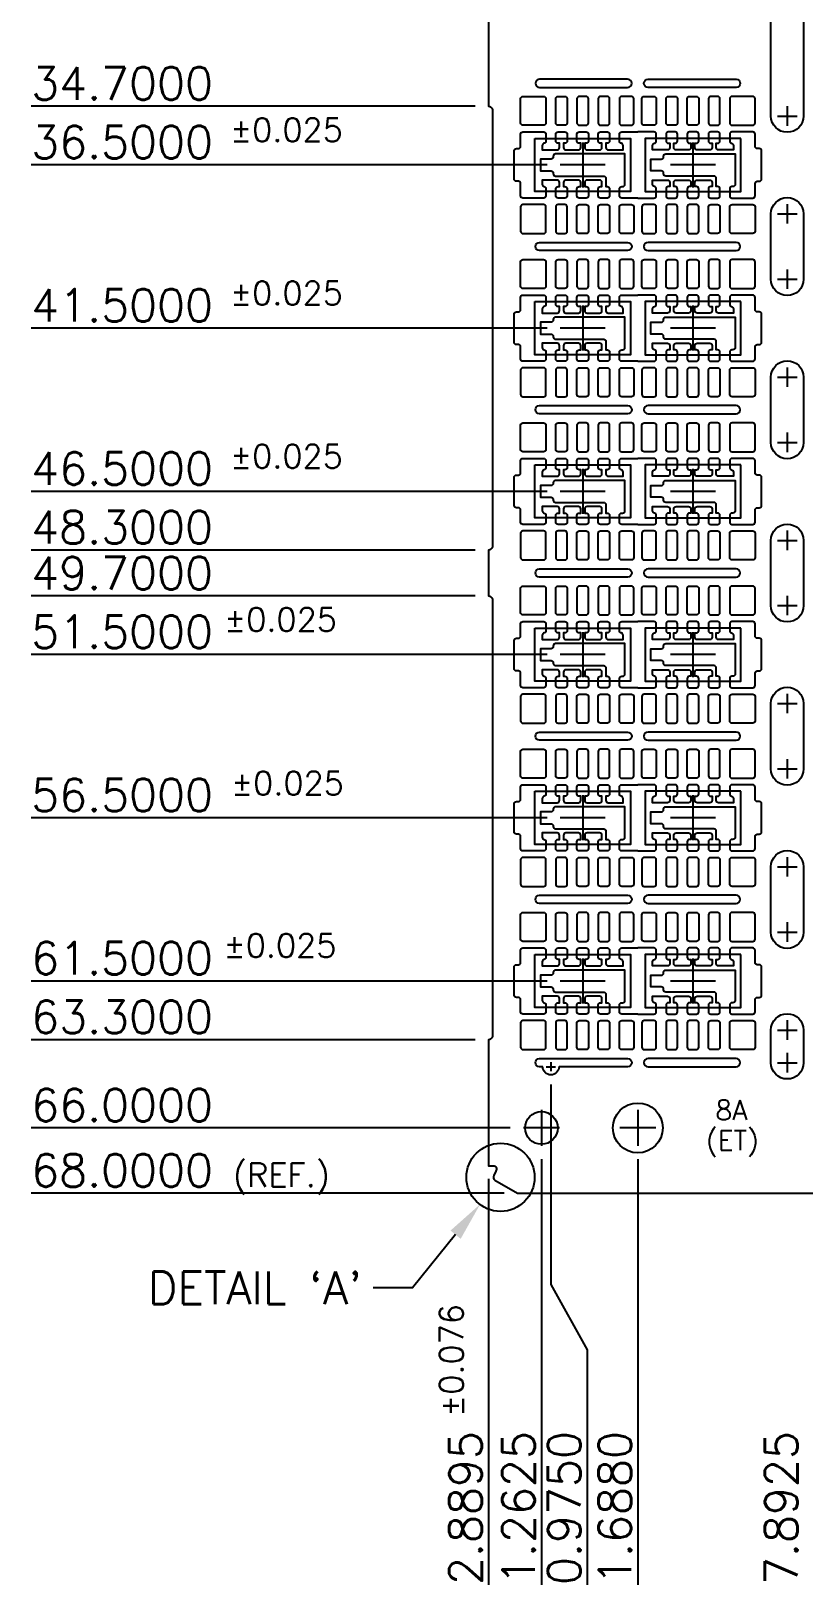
# Model space of a CAD drawing. Extents: x -629 to -184, y 97 to 360.
# Drawn here: x -628.5 to -569.4, y 96.9 to 215.9 of the extents above; entities that cross this region are included whole.
import ezdxf
from ezdxf.lldxf.tags import DXFTag

# ---------------------------------------------------------------- set-up
doc = ezdxf.new("R2010")
doc.units = 0
doc.header["$LTSCALE"] = 8
doc.header["$MEASUREMENT"] = 0
for name, color, linetype in [('CEN', 2, 'CENTER'), ('COIN-LINE', 4, 'Continuous'), ('DIM', 7, 'Continuous'), ('LF-LINE', 1, 'Continuous'), ('PKG-OUT', 3, 'HIDDEN')]:
    doc.layers.add(name, color=color, linetype=linetype)
doc.styles.add('SIMPLEX', font='SIMPLEX.shx', dxfattribs={"height": 3})
tags = doc.linetypes.add('CENTER', pattern=[2, 1.25, -0.25, 0.25, -0.25]).pattern_tags.tags
tags[10:11] = [DXFTag(74, 4), DXFTag(75, 0), DXFTag(340, '0'), DXFTag(46, 1.0), DXFTag(50, 0.0), DXFTag(44, 0.0), DXFTag(45, 0.0)]
tags[8:9] = [DXFTag(74, 4), DXFTag(75, 0), DXFTag(340, '0'), DXFTag(46, 1.0), DXFTag(50, 0.0), DXFTag(44, 0.0), DXFTag(45, 0.0)]
tags[6:7] = [DXFTag(74, 4), DXFTag(75, 0), DXFTag(340, '0'), DXFTag(46, 1.0), DXFTag(50, 0.0), DXFTag(44, 0.0), DXFTag(45, 0.0)]
tags[4:5] = [DXFTag(74, 4), DXFTag(75, 0), DXFTag(340, '0'), DXFTag(46, 1.0), DXFTag(50, 0.0), DXFTag(44, 0.0), DXFTag(45, 0.0)]
tags = doc.linetypes.add('HIDDEN', pattern=[0.375, 0.25, -0.125]).pattern_tags.tags
tags[6:7] = [DXFTag(74, 4), DXFTag(75, 0), DXFTag(340, '0'), DXFTag(46, 1.0), DXFTag(50, 0.0), DXFTag(44, 0.0), DXFTag(45, 0.0)]
tags[4:5] = [DXFTag(74, 4), DXFTag(75, 0), DXFTag(340, '0'), DXFTag(46, 1.0), DXFTag(50, 0.0), DXFTag(44, 0.0), DXFTag(45, 0.0)]

# ---------------------------------------------------------------- blocks, each defined once
blk = doc.blocks.new('INT')
blk.add_lwpolyline([(1.688, -1.013), (1.195, -1.013, -0.414214), (1.125, -0.943), (1.125, -0.733, -0.414214), (1.195, -0.663), (1.223, -0.663, 0.414214), (1.293, -0.593), (1.293, 0.338), (-0.83, 0.338, 0.414214), (-0.9, 0.268), (-0.9, 0.25, -0.414214), (-0.97, 0.18), (-1.293, 0.18), (-1.293, -0.18), (-0.97, -0.18, -0.414214), (-0.9, -0.25), (-0.9, -0.268, 0.414214), (-0.83, -0.338), (0.643, -0.338, -0.414214), (0.712, -0.408), (0.712, -0.663), (0.755, -0.663, -0.414214), (0.825, -0.733), (0.825, -0.943, -0.414214), (0.755, -1.013), (0.545, -1.013, -0.414214), (0.475, -0.943), (0.475, -0.733, -0.414214), (0.545, -0.663), (0.587, -0.663), (0.587, -0.533, 0.414214), (0.517, -0.463), (0.133, -0.463, 0.414214), (0.062, -0.533), (0.062, -0.663), (0.105, -0.663, -0.414214), (0.175, -0.733), (0.175, -0.943, -0.414214), (0.105, -1.013), (-0.105, -1.013, -0.414214), (-0.175, -0.943), (-0.175, -0.733, -0.414214), (-0.105, -0.663), (-0.062, -0.663), (-0.062, -0.533, 0.414214), (-0.132, -0.463), (-0.518, -0.463, 0.414214), (-0.588, -0.533), (-0.588, -0.663), (-0.545, -0.663, -0.414214), (-0.475, -0.733), (-0.475, -0.943, -0.414214), (-0.545, -1.013), (-0.755, -1.013, -0.414214), (-0.825, -0.943), (-0.825, -0.733, -0.414214), (-0.755, -0.663), (-0.713, -0.663), (-0.713, -0.533, 0.414214), (-0.782, -0.463), (-1.237, -0.463), (-1.237, -0.594, 0.357421), (-1.181, -0.663, -0.357421), (-1.125, -0.732), (-1.125, -0.943, -0.414214), (-1.195, -1.013), (-1.83, -1.013, -0.414214), (-1.9, -0.943), (-1.9, -0.57, 0.414214), (-1.97, -0.5), (-2.03, -0.5, -0.414214), (-2.1, -0.43), (-2.1, 0.43, -0.414214), (-2.03, 0.5), (-1.97, 0.5, 0.414214), (-1.9, 0.57), (-1.9, 0.943, -0.414214), (-1.83, 1.013), (-1.195, 1.013, -0.414214), (-1.125, 0.943), (-1.125, 0.732, -0.357421), (-1.181, 0.663, 0.357421), (-1.237, 0.594), (-1.237, 0.463), (-0.782, 0.463, 0.414214), (-0.713, 0.533), (-0.713, 0.663), (-0.755, 0.663, -0.414214), (-0.825, 0.733), (-0.825, 0.943, -0.414214), (-0.755, 1.013), (-0.545, 1.013, -0.414214), (-0.475, 0.943), (-0.475, 0.733, -0.414214), (-0.545, 0.663), (-0.588, 0.663), (-0.588, 0.533, 0.414214), (-0.518, 0.463), (-0.132, 0.463, 0.414214), (-0.062, 0.533), (-0.062, 0.663), (-0.105, 0.663, -0.414214), (-0.175, 0.733), (-0.175, 0.943, -0.414214), (-0.105, 1.013), (0.105, 1.013, -0.414214), (0.175, 0.943), (0.175, 0.733, -0.414214), (0.105, 0.663), (0.062, 0.663), (0.062, 0.533, 0.414214), (0.133, 0.463), (0.517, 0.463, 0.414214), (0.587, 0.533), (0.587, 0.663), (0.545, 0.663, -0.414214), (0.475, 0.733), (0.475, 0.943, -0.414214), (0.545, 1.013), (0.755, 1.013, -0.414214), (0.825, 0.943), (0.825, 0.733, -0.414214), (0.755, 0.663), (0.712, 0.663), (0.712, 0.533, 0.414214), (0.783, 0.463), (1.237, 0.463), (1.237, 0.594, 0.357421), (1.181, 0.663, -0.357421), (1.125, 0.732), (1.125, 0.943, -0.414214), (1.195, 1.013), (1.688, 1.013)], format="xyb")
at = {"layer": 'PKG-OUT'}
blk.add_lwpolyline([(-1.463, 0.813), (1.463, 0.813), (1.463, -0.813), (-1.463, -0.813)], close=True, dxfattribs=at)
blk = doc.blocks.new('INT1')
blk.add_lwpolyline([(-1.688, -1.013), (-1.195, -1.013, 0.414214), (-1.125, -0.943), (-1.125, -0.732, 0.357421), (-1.181, -0.663, -0.357421), (-1.237, -0.594), (-1.237, -0.463), (-0.783, -0.463, -0.414214), (-0.713, -0.533), (-0.713, -0.663), (-0.755, -0.663, 0.414214), (-0.825, -0.733), (-0.825, -0.943, 0.414214), (-0.755, -1.013), (-0.545, -1.013, 0.414214), (-0.475, -0.943), (-0.475, -0.733, 0.414214), (-0.545, -0.663), (-0.588, -0.663), (-0.588, -0.533, -0.414214), (-0.518, -0.463), (-0.133, -0.463, -0.414214), (-0.063, -0.533), (-0.063, -0.663), (-0.105, -0.663, 0.414214), (-0.175, -0.733), (-0.175, -0.943, 0.414214), (-0.105, -1.013), (0.105, -1.013, 0.414214), (0.175, -0.943), (0.175, -0.733, 0.414214), (0.105, -0.663), (0.062, -0.663), (0.062, -0.533, -0.414214), (0.132, -0.463), (0.517, -0.463, -0.414214), (0.587, -0.533), (0.587, -0.663), (0.545, -0.663, 0.414214), (0.475, -0.733), (0.475, -0.943, 0.414214), (0.545, -1.013), (0.755, -1.013, 0.414214), (0.825, -0.943), (0.825, -0.733, 0.414214), (0.755, -0.663), (0.712, -0.663), (0.712, -0.408, 0.414214), (0.643, -0.338), (-0.83, -0.338, -0.414214), (-0.9, -0.268), (-0.9, -0.25, 0.414214), (-0.97, -0.18), (-1.293, -0.18), (-1.293, 0.18), (-0.97, 0.18, 0.414214), (-0.9, 0.25), (-0.9, 0.268, -0.414214), (-0.83, 0.338), (1.293, 0.338), (1.293, -0.593, -0.414214), (1.223, -0.663), (1.195, -0.663, 0.414214), (1.125, -0.733), (1.125, -0.943, 0.414214), (1.195, -1.013), (1.83, -1.013, 0.414214), (1.9, -0.943), (1.9, -0.57, -0.414214), (1.97, -0.5), (2.03, -0.5, 0.414214), (2.1, -0.43), (2.1, 0.43, 0.414214), (2.03, 0.5), (1.97, 0.5, -0.414214), (1.9, 0.57), (1.9, 0.943, 0.414214), (1.83, 1.013), (1.195, 1.013, 0.414214), (1.125, 0.943), (1.125, 0.732, 0.357421), (1.181, 0.663, -0.357421), (1.237, 0.594), (1.237, 0.463), (0.782, 0.463, -0.414214), (0.712, 0.533), (0.712, 0.663), (0.755, 0.663, 0.414214), (0.825, 0.733), (0.825, 0.943, 0.414214), (0.755, 1.013), (0.545, 1.013, 0.414214), (0.475, 0.943), (0.475, 0.733, 0.414214), (0.545, 0.663), (0.587, 0.663), (0.587, 0.533, -0.414214), (0.517, 0.463), (0.132, 0.463, -0.414214), (0.062, 0.533), (0.062, 0.663), (0.105, 0.663, 0.414214), (0.175, 0.733), (0.175, 0.943, 0.414214), (0.105, 1.013), (-0.105, 1.013, 0.414214), (-0.175, 0.943), (-0.175, 0.733, 0.414214), (-0.105, 0.663), (-0.063, 0.663), (-0.063, 0.533, -0.414214), (-0.133, 0.463), (-0.518, 0.463, -0.414214), (-0.588, 0.533), (-0.588, 0.663), (-0.545, 0.663, 0.414214), (-0.475, 0.733), (-0.475, 0.943, 0.414214), (-0.545, 1.013), (-0.755, 1.013, 0.414214), (-0.825, 0.943), (-0.825, 0.733, 0.414214), (-0.755, 0.663), (-0.713, 0.663), (-0.713, 0.533, -0.414214), (-0.783, 0.463), (-1.237, 0.463), (-1.237, 0.594, -0.357421), (-1.181, 0.663, 0.357421), (-1.125, 0.732), (-1.125, 0.943, 0.414214), (-1.195, 1.013), (-1.688, 1.013)], format="xyb")
at = {"layer": 'PKG-OUT'}
blk.add_lwpolyline([(1.463, 0.813), (-1.463, 0.813), (-1.463, -0.813), (1.463, -0.813)], close=True, dxfattribs=at)

msp = doc.modelspace()

# ---------------------------------------------------------------- linework, layer by layer
for points in [[(-589.6, 212.17, 1), (-589.6, 211.54), (-582.85, 211.54, 1), (-582.85, 212.17)], [(-574.54, 212.17, -1), (-574.54, 211.54), (-581.29, 211.54, -1), (-581.29, 212.17)], [(-590.86, 208.64, -0.414214), (-591.04, 208.81), (-591.04, 210.68, -0.414214), (-590.86, 210.85), (-589.28, 210.85, -0.414214), (-589.1, 210.68), (-589.1, 208.81, -0.414214), (-589.28, 208.64)], [(-588.18, 208.64, -0.414214), (-588.35, 208.81), (-588.35, 210.68, -0.414214), (-588.18, 210.85), (-587.65, 210.85, -0.414214), (-587.48, 210.68), (-587.48, 208.81, -0.414214), (-587.65, 208.64)], [(-586.03, 208.64, 0.414214), (-585.85, 208.81), (-585.85, 210.68, 0.414214), (-586.03, 210.85), (-586.55, 210.85, 0.414214), (-586.73, 210.68), (-586.73, 208.81, 0.414214), (-586.55, 208.64)], [(-584.4, 208.64, 0.414214), (-584.23, 208.81), (-584.23, 210.68, 0.414214), (-584.4, 210.85), (-584.93, 210.85, 0.414214), (-585.1, 210.68), (-585.1, 208.81, 0.414214), (-584.93, 208.64)], [(-582.56, 208.64, 0.414214), (-582.38, 208.81), (-582.38, 210.68, 0.414214), (-582.56, 210.85), (-583.3, 210.85, 0.414214), (-583.48, 210.68), (-583.48, 208.81, 0.414214), (-583.3, 208.64)], [(-581.58, 208.64, -0.414214), (-581.76, 208.81), (-581.76, 210.68, -0.414214), (-581.58, 210.85), (-580.84, 210.85, -0.414214), (-580.66, 210.68), (-580.66, 208.81, -0.414214), (-580.84, 208.64)], [(-579.74, 208.64, -0.414214), (-579.91, 208.81), (-579.91, 210.68, -0.414214), (-579.74, 210.85), (-579.21, 210.85, -0.414214), (-579.04, 210.68), (-579.04, 208.81, -0.414214), (-579.21, 208.64)], [(-578.11, 208.64, -0.414214), (-578.29, 208.81), (-578.29, 210.68, -0.414214), (-578.11, 210.85), (-577.59, 210.85, -0.414214), (-577.41, 210.68), (-577.41, 208.81, -0.414214), (-577.59, 208.64)], [(-575.96, 208.64, 0.414214), (-575.79, 208.81), (-575.79, 210.68, 0.414214), (-575.96, 210.85), (-576.49, 210.85, 0.414214), (-576.66, 210.68), (-576.66, 208.81, 0.414214), (-576.49, 208.64)], [(-573.27, 208.64, 0.414214), (-573.1, 208.81), (-573.1, 210.68, 0.414214), (-573.27, 210.85), (-574.86, 210.85, 0.414214), (-575.04, 210.68), (-575.04, 208.81, 0.414214), (-574.86, 208.64)], [(-590.86, 202.57, 0.414214), (-591.04, 202.4), (-591.04, 200.53, 0.414214), (-590.86, 200.35), (-589.28, 200.35, 0.414214), (-589.1, 200.53), (-589.1, 202.4, 0.414214), (-589.28, 202.57)], [(-588.18, 202.57, 0.414214), (-588.35, 202.4), (-588.35, 200.53, 0.414214), (-588.18, 200.35), (-587.65, 200.35, 0.414214), (-587.48, 200.53), (-587.48, 202.4, 0.414214), (-587.65, 202.57)], [(-586.03, 202.57, -0.414214), (-585.85, 202.4), (-585.85, 200.53, -0.414214), (-586.03, 200.35), (-586.55, 200.35, -0.414214), (-586.73, 200.53), (-586.73, 202.4, -0.414214), (-586.55, 202.57)], [(-584.4, 202.57, -0.414214), (-584.23, 202.4), (-584.23, 200.53, -0.414214), (-584.4, 200.35), (-584.93, 200.35, -0.414214), (-585.1, 200.53), (-585.1, 202.4, -0.414214), (-584.93, 202.57)], [(-582.56, 202.57, -0.414214), (-582.38, 202.4), (-582.38, 200.53, -0.414214), (-582.56, 200.35), (-583.3, 200.35, -0.414214), (-583.48, 200.53), (-583.48, 202.4, -0.414214), (-583.3, 202.57)], [(-581.58, 202.57, 0.414214), (-581.76, 202.4), (-581.76, 200.53, 0.414214), (-581.58, 200.35), (-580.84, 200.35, 0.414214), (-580.66, 200.53), (-580.66, 202.4, 0.414214), (-580.84, 202.57)], [(-579.74, 202.57, 0.414214), (-579.91, 202.4), (-579.91, 200.53, 0.414214), (-579.74, 200.35), (-579.21, 200.35, 0.414214), (-579.04, 200.53), (-579.04, 202.4, 0.414214), (-579.21, 202.57)], [(-578.11, 202.57, 0.414214), (-578.29, 202.4), (-578.29, 200.53, 0.414214), (-578.11, 200.35), (-577.59, 200.35, 0.414214), (-577.41, 200.53), (-577.41, 202.4, 0.414214), (-577.59, 202.57)], [(-575.96, 202.57, -0.414214), (-575.79, 202.4), (-575.79, 200.53, -0.414214), (-575.96, 200.35), (-576.49, 200.35, -0.414214), (-576.66, 200.53), (-576.66, 202.4, -0.414214), (-576.49, 202.57)], [(-573.27, 202.57, -0.414214), (-573.1, 202.4), (-573.1, 200.53, -0.414214), (-573.27, 200.35), (-574.86, 200.35, -0.414214), (-575.04, 200.53), (-575.04, 202.4, -0.414214), (-574.86, 202.57)], [(-589.6, 199.04, -1), (-589.6, 199.67), (-582.85, 199.67, -1), (-582.85, 199.04)], [(-574.54, 199.04, 1), (-574.54, 199.67), (-581.29, 199.67, 1), (-581.29, 199.04)], [(-590.86, 196.14, -0.414214), (-591.04, 196.31), (-591.04, 198.18, -0.414214), (-590.86, 198.35), (-589.28, 198.35, -0.414214), (-589.1, 198.18), (-589.1, 196.31, -0.414214), (-589.28, 196.14)], [(-588.18, 196.14, -0.414214), (-588.35, 196.31), (-588.35, 198.18, -0.414214), (-588.18, 198.35), (-587.65, 198.35, -0.414214), (-587.48, 198.18), (-587.48, 196.31, -0.414214), (-587.65, 196.14)], [(-586.03, 196.14, 0.414214), (-585.85, 196.31), (-585.85, 198.18, 0.414214), (-586.03, 198.35), (-586.55, 198.35, 0.414214), (-586.73, 198.18), (-586.73, 196.31, 0.414214), (-586.55, 196.14)], [(-584.4, 196.14, 0.414214), (-584.23, 196.31), (-584.23, 198.18, 0.414214), (-584.4, 198.35), (-584.93, 198.35, 0.414214), (-585.1, 198.18), (-585.1, 196.31, 0.414214), (-584.93, 196.14)], [(-582.56, 196.14, 0.414214), (-582.38, 196.31), (-582.38, 198.18, 0.414214), (-582.56, 198.35), (-583.3, 198.35, 0.414214), (-583.48, 198.18), (-583.48, 196.31, 0.414214), (-583.3, 196.14)], [(-581.58, 196.14, -0.414214), (-581.76, 196.31), (-581.76, 198.18, -0.414214), (-581.58, 198.35), (-580.84, 198.35, -0.414214), (-580.66, 198.18), (-580.66, 196.31, -0.414214), (-580.84, 196.14)], [(-579.74, 196.14, -0.414214), (-579.91, 196.31), (-579.91, 198.18, -0.414214), (-579.74, 198.35), (-579.21, 198.35, -0.414214), (-579.04, 198.18), (-579.04, 196.31, -0.414214), (-579.21, 196.14)], [(-578.11, 196.14, -0.414214), (-578.29, 196.31), (-578.29, 198.18, -0.414214), (-578.11, 198.35), (-577.59, 198.35, -0.414214), (-577.41, 198.18), (-577.41, 196.31, -0.414214), (-577.59, 196.14)], [(-575.96, 196.14, 0.414214), (-575.79, 196.31), (-575.79, 198.18, 0.414214), (-575.96, 198.35), (-576.49, 198.35, 0.414214), (-576.66, 198.18), (-576.66, 196.31, 0.414214), (-576.49, 196.14)], [(-573.27, 196.14, 0.414214), (-573.1, 196.31), (-573.1, 198.18, 0.414214), (-573.27, 198.35), (-574.86, 198.35, 0.414214), (-575.04, 198.18), (-575.04, 196.31, 0.414214), (-574.86, 196.14)], [(-590.86, 190.07, 0.414214), (-591.04, 189.9), (-591.04, 188.03, 0.414214), (-590.86, 187.85), (-589.28, 187.85, 0.414214), (-589.1, 188.03), (-589.1, 189.9, 0.414214), (-589.28, 190.07)], [(-588.18, 190.07, 0.414214), (-588.35, 189.9), (-588.35, 188.03, 0.414214), (-588.18, 187.85), (-587.65, 187.85, 0.414214), (-587.48, 188.03), (-587.48, 189.9, 0.414214), (-587.65, 190.07)], [(-586.03, 190.07, -0.414214), (-585.85, 189.9), (-585.85, 188.03, -0.414214), (-586.03, 187.85), (-586.55, 187.85, -0.414214), (-586.73, 188.03), (-586.73, 189.9, -0.414214), (-586.55, 190.07)], [(-584.4, 190.07, -0.414214), (-584.23, 189.9), (-584.23, 188.03, -0.414214), (-584.4, 187.85), (-584.93, 187.85, -0.414214), (-585.1, 188.03), (-585.1, 189.9, -0.414214), (-584.93, 190.07)], [(-582.56, 190.07, -0.414214), (-582.38, 189.9), (-582.38, 188.03, -0.414214), (-582.56, 187.85), (-583.3, 187.85, -0.414214), (-583.48, 188.03), (-583.48, 189.9, -0.414214), (-583.3, 190.07)], [(-581.58, 190.07, 0.414214), (-581.76, 189.9), (-581.76, 188.03, 0.414214), (-581.58, 187.85), (-580.84, 187.85, 0.414214), (-580.66, 188.03), (-580.66, 189.9, 0.414214), (-580.84, 190.07)], [(-579.74, 190.07, 0.414214), (-579.91, 189.9), (-579.91, 188.03, 0.414214), (-579.74, 187.85), (-579.21, 187.85, 0.414214), (-579.04, 188.03), (-579.04, 189.9, 0.414214), (-579.21, 190.07)], [(-578.11, 190.07, 0.414214), (-578.29, 189.9), (-578.29, 188.03, 0.414214), (-578.11, 187.85), (-577.59, 187.85, 0.414214), (-577.41, 188.03), (-577.41, 189.9, 0.414214), (-577.59, 190.07)], [(-575.96, 190.07, -0.414214), (-575.79, 189.9), (-575.79, 188.03, -0.414214), (-575.96, 187.85), (-576.49, 187.85, -0.414214), (-576.66, 188.03), (-576.66, 189.9, -0.414214), (-576.49, 190.07)], [(-573.27, 190.07, -0.414214), (-573.1, 189.9), (-573.1, 188.03, -0.414214), (-573.27, 187.85), (-574.86, 187.85, -0.414214), (-575.04, 188.03), (-575.04, 189.9, -0.414214), (-574.86, 190.07)], [(-589.6, 186.54, -1), (-589.6, 187.17), (-582.85, 187.17, -1), (-582.85, 186.54)], [(-574.54, 186.54, 1), (-574.54, 187.17), (-581.29, 187.17, 1), (-581.29, 186.54)], [(-590.86, 183.64, -0.414214), (-591.04, 183.81), (-591.04, 185.68, -0.414214), (-590.86, 185.85), (-589.28, 185.85, -0.414214), (-589.1, 185.68), (-589.1, 183.81, -0.414214), (-589.28, 183.64)], [(-588.18, 183.64, -0.414214), (-588.35, 183.81), (-588.35, 185.68, -0.414214), (-588.18, 185.85), (-587.65, 185.85, -0.414214), (-587.48, 185.68), (-587.48, 183.81, -0.414214), (-587.65, 183.64)], [(-586.03, 183.64, 0.414214), (-585.85, 183.81), (-585.85, 185.68, 0.414214), (-586.03, 185.85), (-586.55, 185.85, 0.414214), (-586.73, 185.68), (-586.73, 183.81, 0.414214), (-586.55, 183.64)], [(-584.4, 183.64, 0.414214), (-584.23, 183.81), (-584.23, 185.68, 0.414214), (-584.4, 185.85), (-584.93, 185.85, 0.414214), (-585.1, 185.68), (-585.1, 183.81, 0.414214), (-584.93, 183.64)], [(-582.56, 183.64, 0.414214), (-582.38, 183.81), (-582.38, 185.68, 0.414214), (-582.56, 185.85), (-583.3, 185.85, 0.414214), (-583.48, 185.68), (-583.48, 183.81, 0.414214), (-583.3, 183.64)], [(-581.58, 183.64, -0.414214), (-581.76, 183.81), (-581.76, 185.68, -0.414214), (-581.58, 185.85), (-580.84, 185.85, -0.414214), (-580.66, 185.68), (-580.66, 183.81, -0.414214), (-580.84, 183.64)], [(-579.74, 183.64, -0.414214), (-579.91, 183.81), (-579.91, 185.68, -0.414214), (-579.74, 185.85), (-579.21, 185.85, -0.414214), (-579.04, 185.68), (-579.04, 183.81, -0.414214), (-579.21, 183.64)], [(-578.11, 183.64, -0.414214), (-578.29, 183.81), (-578.29, 185.68, -0.414214), (-578.11, 185.85), (-577.59, 185.85, -0.414214), (-577.41, 185.68), (-577.41, 183.81, -0.414214), (-577.59, 183.64)], [(-575.96, 183.64, 0.414214), (-575.79, 183.81), (-575.79, 185.68, 0.414214), (-575.96, 185.85), (-576.49, 185.85, 0.414214), (-576.66, 185.68), (-576.66, 183.81, 0.414214), (-576.49, 183.64)], [(-573.27, 183.64, 0.414214), (-573.1, 183.81), (-573.1, 185.68, 0.414214), (-573.27, 185.85), (-574.86, 185.85, 0.414214), (-575.04, 185.68), (-575.04, 183.81, 0.414214), (-574.86, 183.64)], [(-590.86, 177.57, 0.414214), (-591.04, 177.4), (-591.04, 175.53, 0.414214), (-590.86, 175.35), (-589.28, 175.35, 0.414214), (-589.1, 175.53), (-589.1, 177.4, 0.414214), (-589.28, 177.57)], [(-588.18, 177.57, 0.414214), (-588.35, 177.4), (-588.35, 175.53, 0.414214), (-588.18, 175.35), (-587.65, 175.35, 0.414214), (-587.48, 175.53), (-587.48, 177.4, 0.414214), (-587.65, 177.57)], [(-586.03, 177.57, -0.414214), (-585.85, 177.4), (-585.85, 175.53, -0.414214), (-586.03, 175.35), (-586.55, 175.35, -0.414214), (-586.73, 175.53), (-586.73, 177.4, -0.414214), (-586.55, 177.57)], [(-584.4, 177.57, -0.414214), (-584.23, 177.4), (-584.23, 175.53, -0.414214), (-584.4, 175.35), (-584.93, 175.35, -0.414214), (-585.1, 175.53), (-585.1, 177.4, -0.414214), (-584.93, 177.57)], [(-582.56, 177.57, -0.414214), (-582.38, 177.4), (-582.38, 175.53, -0.414214), (-582.56, 175.35), (-583.3, 175.35, -0.414214), (-583.48, 175.53), (-583.48, 177.4, -0.414214), (-583.3, 177.57)], [(-581.58, 177.57, 0.414214), (-581.76, 177.4), (-581.76, 175.53, 0.414214), (-581.58, 175.35), (-580.84, 175.35, 0.414214), (-580.66, 175.53), (-580.66, 177.4, 0.414214), (-580.84, 177.57)], [(-579.74, 177.57, 0.414214), (-579.91, 177.4), (-579.91, 175.53, 0.414214), (-579.74, 175.35), (-579.21, 175.35, 0.414214), (-579.04, 175.53), (-579.04, 177.4, 0.414214), (-579.21, 177.57)], [(-578.11, 177.57, 0.414214), (-578.29, 177.4), (-578.29, 175.53, 0.414214), (-578.11, 175.35), (-577.59, 175.35, 0.414214), (-577.41, 175.53), (-577.41, 177.4, 0.414214), (-577.59, 177.57)], [(-575.96, 177.57, -0.414214), (-575.79, 177.4), (-575.79, 175.53, -0.414214), (-575.96, 175.35), (-576.49, 175.35, -0.414214), (-576.66, 175.53), (-576.66, 177.4, -0.414214), (-576.49, 177.57)], [(-573.27, 177.57, -0.414214), (-573.1, 177.4), (-573.1, 175.53, -0.414214), (-573.27, 175.35), (-574.86, 175.35, -0.414214), (-575.04, 175.53), (-575.04, 177.4, -0.414214), (-574.86, 177.57)], [(-589.6, 174.04, -1), (-589.6, 174.67), (-582.85, 174.67, -1), (-582.85, 174.04)], [(-574.54, 174.04, 1), (-574.54, 174.67), (-581.29, 174.67, 1), (-581.29, 174.04)], [(-590.86, 171.14, -0.414214), (-591.04, 171.31), (-591.04, 173.18, -0.414214), (-590.86, 173.35), (-589.28, 173.35, -0.414214), (-589.1, 173.18), (-589.1, 171.31, -0.414214), (-589.28, 171.14)], [(-588.18, 171.14, -0.414214), (-588.35, 171.31), (-588.35, 173.18, -0.414214), (-588.18, 173.35), (-587.65, 173.35, -0.414214), (-587.48, 173.18), (-587.48, 171.31, -0.414214), (-587.65, 171.14)], [(-586.03, 171.14, 0.414214), (-585.85, 171.31), (-585.85, 173.18, 0.414214), (-586.03, 173.35), (-586.55, 173.35, 0.414214), (-586.73, 173.18), (-586.73, 171.31, 0.414214), (-586.55, 171.14)], [(-584.4, 171.14, 0.414214), (-584.23, 171.31), (-584.23, 173.18, 0.414214), (-584.4, 173.35), (-584.93, 173.35, 0.414214), (-585.1, 173.18), (-585.1, 171.31, 0.414214), (-584.93, 171.14)], [(-582.56, 171.14, 0.414214), (-582.38, 171.31), (-582.38, 173.18, 0.414214), (-582.56, 173.35), (-583.3, 173.35, 0.414214), (-583.48, 173.18), (-583.48, 171.31, 0.414214), (-583.3, 171.14)], [(-581.58, 171.14, -0.414214), (-581.76, 171.31), (-581.76, 173.18, -0.414214), (-581.58, 173.35), (-580.84, 173.35, -0.414214), (-580.66, 173.18), (-580.66, 171.31, -0.414214), (-580.84, 171.14)], [(-579.74, 171.14, -0.414214), (-579.91, 171.31), (-579.91, 173.18, -0.414214), (-579.74, 173.35), (-579.21, 173.35, -0.414214), (-579.04, 173.18), (-579.04, 171.31, -0.414214), (-579.21, 171.14)], [(-578.11, 171.14, -0.414214), (-578.29, 171.31), (-578.29, 173.18, -0.414214), (-578.11, 173.35), (-577.59, 173.35, -0.414214), (-577.41, 173.18), (-577.41, 171.31, -0.414214), (-577.59, 171.14)], [(-575.96, 171.14, 0.414214), (-575.79, 171.31), (-575.79, 173.18, 0.414214), (-575.96, 173.35), (-576.49, 173.35, 0.414214), (-576.66, 173.18), (-576.66, 171.31, 0.414214), (-576.49, 171.14)], [(-573.27, 171.14, 0.414214), (-573.1, 171.31), (-573.1, 173.18, 0.414214), (-573.27, 173.35), (-574.86, 173.35, 0.414214), (-575.04, 173.18), (-575.04, 171.31, 0.414214), (-574.86, 171.14)], [(-590.86, 165.07, 0.414214), (-591.04, 164.9), (-591.04, 163.03, 0.414214), (-590.86, 162.85), (-589.28, 162.85, 0.414214), (-589.1, 163.03), (-589.1, 164.9, 0.414214), (-589.28, 165.07)], [(-588.18, 165.07, 0.414214), (-588.35, 164.9), (-588.35, 163.03, 0.414214), (-588.18, 162.85), (-587.65, 162.85, 0.414214), (-587.48, 163.03), (-587.48, 164.9, 0.414214), (-587.65, 165.07)], [(-586.03, 165.07, -0.414214), (-585.85, 164.9), (-585.85, 163.03, -0.414214), (-586.03, 162.85), (-586.55, 162.85, -0.414214), (-586.73, 163.03), (-586.73, 164.9, -0.414214), (-586.55, 165.07)], [(-584.4, 165.07, -0.414214), (-584.23, 164.9), (-584.23, 163.03, -0.414214), (-584.4, 162.85), (-584.93, 162.85, -0.414214), (-585.1, 163.03), (-585.1, 164.9, -0.414214), (-584.93, 165.07)], [(-582.56, 165.07, -0.414214), (-582.38, 164.9), (-582.38, 163.03, -0.414214), (-582.56, 162.85), (-583.3, 162.85, -0.414214), (-583.48, 163.03), (-583.48, 164.9, -0.414214), (-583.3, 165.07)], [(-581.58, 165.07, 0.414214), (-581.76, 164.9), (-581.76, 163.03, 0.414214), (-581.58, 162.85), (-580.84, 162.85, 0.414214), (-580.66, 163.03), (-580.66, 164.9, 0.414214), (-580.84, 165.07)], [(-579.74, 165.07, 0.414214), (-579.91, 164.9), (-579.91, 163.03, 0.414214), (-579.74, 162.85), (-579.21, 162.85, 0.414214), (-579.04, 163.03), (-579.04, 164.9, 0.414214), (-579.21, 165.07)], [(-578.11, 165.07, 0.414214), (-578.29, 164.9), (-578.29, 163.03, 0.414214), (-578.11, 162.85), (-577.59, 162.85, 0.414214), (-577.41, 163.03), (-577.41, 164.9, 0.414214), (-577.59, 165.07)], [(-575.96, 165.07, -0.414214), (-575.79, 164.9), (-575.79, 163.03, -0.414214), (-575.96, 162.85), (-576.49, 162.85, -0.414214), (-576.66, 163.03), (-576.66, 164.9, -0.414214), (-576.49, 165.07)], [(-573.27, 165.07, -0.414214), (-573.1, 164.9), (-573.1, 163.03, -0.414214), (-573.27, 162.85), (-574.86, 162.85, -0.414214), (-575.04, 163.03), (-575.04, 164.9, -0.414214), (-574.86, 165.07)], [(-589.6, 161.54, -1), (-589.6, 162.17), (-582.85, 162.17, -1), (-582.85, 161.54)], [(-574.54, 161.54, 1), (-574.54, 162.17), (-581.29, 162.17, 1), (-581.29, 161.54)], [(-590.86, 158.64, -0.414214), (-591.04, 158.81), (-591.04, 160.68, -0.414214), (-590.86, 160.85), (-589.28, 160.85, -0.414214), (-589.1, 160.68), (-589.1, 158.81, -0.414214), (-589.28, 158.64)], [(-588.18, 158.64, -0.414214), (-588.35, 158.81), (-588.35, 160.68, -0.414214), (-588.18, 160.85), (-587.65, 160.85, -0.414214), (-587.48, 160.68), (-587.48, 158.81, -0.414214), (-587.65, 158.64)], [(-586.03, 158.64, 0.414214), (-585.85, 158.81), (-585.85, 160.68, 0.414214), (-586.03, 160.85), (-586.55, 160.85, 0.414214), (-586.73, 160.68), (-586.73, 158.81, 0.414214), (-586.55, 158.64)], [(-584.4, 158.64, 0.414214), (-584.23, 158.81), (-584.23, 160.68, 0.414214), (-584.4, 160.85), (-584.93, 160.85, 0.414214), (-585.1, 160.68), (-585.1, 158.81, 0.414214), (-584.93, 158.64)], [(-582.56, 158.64, 0.414214), (-582.38, 158.81), (-582.38, 160.68, 0.414214), (-582.56, 160.85), (-583.3, 160.85, 0.414214), (-583.48, 160.68), (-583.48, 158.81, 0.414214), (-583.3, 158.64)], [(-581.58, 158.64, -0.414214), (-581.76, 158.81), (-581.76, 160.68, -0.414214), (-581.58, 160.85), (-580.84, 160.85, -0.414214), (-580.66, 160.68), (-580.66, 158.81, -0.414214), (-580.84, 158.64)], [(-579.74, 158.64, -0.414214), (-579.91, 158.81), (-579.91, 160.68, -0.414214), (-579.74, 160.85), (-579.21, 160.85, -0.414214), (-579.04, 160.68), (-579.04, 158.81, -0.414214), (-579.21, 158.64)], [(-578.11, 158.64, -0.414214), (-578.29, 158.81), (-578.29, 160.68, -0.414214), (-578.11, 160.85), (-577.59, 160.85, -0.414214), (-577.41, 160.68), (-577.41, 158.81, -0.414214), (-577.59, 158.64)], [(-575.96, 158.64, 0.414214), (-575.79, 158.81), (-575.79, 160.68, 0.414214), (-575.96, 160.85), (-576.49, 160.85, 0.414214), (-576.66, 160.68), (-576.66, 158.81, 0.414214), (-576.49, 158.64)], [(-573.27, 158.64, 0.414214), (-573.1, 158.81), (-573.1, 160.68, 0.414214), (-573.27, 160.85), (-574.86, 160.85, 0.414214), (-575.04, 160.68), (-575.04, 158.81, 0.414214), (-574.86, 158.64)], [(-590.86, 152.57, 0.414214), (-591.04, 152.4), (-591.04, 150.53, 0.414214), (-590.86, 150.35), (-589.28, 150.35, 0.414214), (-589.1, 150.53), (-589.1, 152.4, 0.414214), (-589.28, 152.57)], [(-588.18, 152.57, 0.414214), (-588.35, 152.4), (-588.35, 150.53, 0.414214), (-588.18, 150.35), (-587.65, 150.35, 0.414214), (-587.48, 150.53), (-587.48, 152.4, 0.414214), (-587.65, 152.57)], [(-586.03, 152.57, -0.414214), (-585.85, 152.4), (-585.85, 150.53, -0.414214), (-586.03, 150.35), (-586.55, 150.35, -0.414214), (-586.73, 150.53), (-586.73, 152.4, -0.414214), (-586.55, 152.57)], [(-584.4, 152.57, -0.414214), (-584.23, 152.4), (-584.23, 150.53, -0.414214), (-584.4, 150.35), (-584.93, 150.35, -0.414214), (-585.1, 150.53), (-585.1, 152.4, -0.414214), (-584.93, 152.57)], [(-582.56, 152.57, -0.414214), (-582.38, 152.4), (-582.38, 150.53, -0.414214), (-582.56, 150.35), (-583.3, 150.35, -0.414214), (-583.48, 150.53), (-583.48, 152.4, -0.414214), (-583.3, 152.57)], [(-581.58, 152.57, 0.414214), (-581.76, 152.4), (-581.76, 150.53, 0.414214), (-581.58, 150.35), (-580.84, 150.35, 0.414214), (-580.66, 150.53), (-580.66, 152.4, 0.414214), (-580.84, 152.57)], [(-579.74, 152.57, 0.414214), (-579.91, 152.4), (-579.91, 150.53, 0.414214), (-579.74, 150.35), (-579.21, 150.35, 0.414214), (-579.04, 150.53), (-579.04, 152.4, 0.414214), (-579.21, 152.57)], [(-578.11, 152.57, 0.414214), (-578.29, 152.4), (-578.29, 150.53, 0.414214), (-578.11, 150.35), (-577.59, 150.35, 0.414214), (-577.41, 150.53), (-577.41, 152.4, 0.414214), (-577.59, 152.57)], [(-575.96, 152.57, -0.414214), (-575.79, 152.4), (-575.79, 150.53, -0.414214), (-575.96, 150.35), (-576.49, 150.35, -0.414214), (-576.66, 150.53), (-576.66, 152.4, -0.414214), (-576.49, 152.57)], [(-573.27, 152.57, -0.414214), (-573.1, 152.4), (-573.1, 150.53, -0.414214), (-573.27, 150.35), (-574.86, 150.35, -0.414214), (-575.04, 150.53), (-575.04, 152.4, -0.414214), (-574.86, 152.57)], [(-589.6, 149.04, -1), (-589.6, 149.67), (-582.85, 149.67, -1), (-582.85, 149.04)], [(-574.54, 149.04, 1), (-574.54, 149.67), (-581.29, 149.67, 1), (-581.29, 149.04)], [(-590.86, 146.14, -0.414214), (-591.04, 146.31), (-591.04, 148.18, -0.414214), (-590.86, 148.35), (-589.28, 148.35, -0.414214), (-589.1, 148.18), (-589.1, 146.31, -0.414214), (-589.28, 146.14)], [(-588.18, 146.14, -0.414214), (-588.35, 146.31), (-588.35, 148.18, -0.414214), (-588.18, 148.35), (-587.65, 148.35, -0.414214), (-587.48, 148.18), (-587.48, 146.31, -0.414214), (-587.65, 146.14)], [(-586.03, 146.14, 0.414214), (-585.85, 146.31), (-585.85, 148.18, 0.414214), (-586.03, 148.35), (-586.55, 148.35, 0.414214), (-586.73, 148.18), (-586.73, 146.31, 0.414214), (-586.55, 146.14)], [(-584.4, 146.14, 0.414214), (-584.23, 146.31), (-584.23, 148.18, 0.414214), (-584.4, 148.35), (-584.93, 148.35, 0.414214), (-585.1, 148.18), (-585.1, 146.31, 0.414214), (-584.93, 146.14)], [(-582.56, 146.14, 0.414214), (-582.38, 146.31), (-582.38, 148.18, 0.414214), (-582.56, 148.35), (-583.3, 148.35, 0.414214), (-583.48, 148.18), (-583.48, 146.31, 0.414214), (-583.3, 146.14)], [(-581.58, 146.14, -0.414214), (-581.76, 146.31), (-581.76, 148.18, -0.414214), (-581.58, 148.35), (-580.84, 148.35, -0.414214), (-580.66, 148.18), (-580.66, 146.31, -0.414214), (-580.84, 146.14)], [(-579.74, 146.14, -0.414214), (-579.91, 146.31), (-579.91, 148.18, -0.414214), (-579.74, 148.35), (-579.21, 148.35, -0.414214), (-579.04, 148.18), (-579.04, 146.31, -0.414214), (-579.21, 146.14)], [(-578.11, 146.14, -0.414214), (-578.29, 146.31), (-578.29, 148.18, -0.414214), (-578.11, 148.35), (-577.59, 148.35, -0.414214), (-577.41, 148.18), (-577.41, 146.31, -0.414214), (-577.59, 146.14)], [(-575.96, 146.14, 0.414214), (-575.79, 146.31), (-575.79, 148.18, 0.414214), (-575.96, 148.35), (-576.49, 148.35, 0.414214), (-576.66, 148.18), (-576.66, 146.31, 0.414214), (-576.49, 146.14)], [(-573.27, 146.14, 0.414214), (-573.1, 146.31), (-573.1, 148.18, 0.414214), (-573.27, 148.35), (-574.86, 148.35, 0.414214), (-575.04, 148.18), (-575.04, 146.31, 0.414214), (-574.86, 146.14)], [(-590.86, 140.07, 0.414214), (-591.04, 139.9), (-591.04, 138.03, 0.414214), (-590.86, 137.85), (-589.28, 137.85, 0.414214), (-589.1, 138.03), (-589.1, 139.9, 0.414214), (-589.28, 140.07)], [(-588.18, 140.07, 0.414214), (-588.35, 139.9), (-588.35, 138.03, 0.414214), (-588.18, 137.85), (-587.65, 137.85, 0.414214), (-587.48, 138.03), (-587.48, 139.9, 0.414214), (-587.65, 140.07)], [(-586.03, 140.07, -0.414214), (-585.85, 139.9), (-585.85, 138.03, -0.414214), (-586.03, 137.85), (-586.55, 137.85, -0.414214), (-586.73, 138.03), (-586.73, 139.9, -0.414214), (-586.55, 140.07)], [(-584.4, 140.07, -0.414214), (-584.23, 139.9), (-584.23, 138.03, -0.414214), (-584.4, 137.85), (-584.93, 137.85, -0.414214), (-585.1, 138.03), (-585.1, 139.9, -0.414214), (-584.93, 140.07)], [(-582.56, 140.07, -0.414214), (-582.38, 139.9), (-582.38, 138.03, -0.414214), (-582.56, 137.85), (-583.3, 137.85, -0.414214), (-583.48, 138.03), (-583.48, 139.9, -0.414214), (-583.3, 140.07)], [(-581.58, 140.07, 0.414214), (-581.76, 139.9), (-581.76, 138.03, 0.414214), (-581.58, 137.85), (-580.84, 137.85, 0.414214), (-580.66, 138.03), (-580.66, 139.9, 0.414214), (-580.84, 140.07)], [(-579.74, 140.07, 0.414214), (-579.91, 139.9), (-579.91, 138.03, 0.414214), (-579.74, 137.85), (-579.21, 137.85, 0.414214), (-579.04, 138.03), (-579.04, 139.9, 0.414214), (-579.21, 140.07)], [(-578.11, 140.07, 0.414214), (-578.29, 139.9), (-578.29, 138.03, 0.414214), (-578.11, 137.85), (-577.59, 137.85, 0.414214), (-577.41, 138.03), (-577.41, 139.9, 0.414214), (-577.59, 140.07)], [(-575.96, 140.07, -0.414214), (-575.79, 139.9), (-575.79, 138.03, -0.414214), (-575.96, 137.85), (-576.49, 137.85, -0.414214), (-576.66, 138.03), (-576.66, 139.9, -0.414214), (-576.49, 140.07)], [(-573.27, 140.07, -0.414214), (-573.1, 139.9), (-573.1, 138.03, -0.414214), (-573.27, 137.85), (-574.86, 137.85, -0.414214), (-575.04, 138.03), (-575.04, 139.9, -0.414214), (-574.86, 140.07)], [(-589.35, 136.54), (-589.6, 136.54, -1), (-589.6, 137.17), (-582.85, 137.17, -1), (-582.85, 136.54), (-588.1, 136.54, -1)], [(-574.54, 136.54, 1), (-574.54, 137.17), (-581.29, 137.17, 1), (-581.29, 136.54)]]:
    msp.add_lwpolyline(points, format="xyb", close=True)
at = {"layer": 'CEN'}
for p, q in [((-570.63, 210.1), (-570.63, 208.61)), ((-571.37, 209.35), (-569.88, 209.35)), ((-586.29, 207.33), (-586.29, 203.88)), ((-577.85, 207.33), (-577.85, 203.88)), ((-584.56, 205.6), (-588.01, 205.6)), ((-576.12, 205.6), (-579.57, 205.6)), ((-570.63, 202.6), (-570.63, 201.11)), ((-571.37, 201.85), (-569.88, 201.85)), ((-570.63, 197.6), (-570.63, 196.11)), ((-571.37, 196.85), (-569.88, 196.85)), ((-586.29, 194.83), (-586.29, 191.38)), ((-577.85, 194.83), (-577.85, 191.38)), ((-584.56, 193.1), (-588.01, 193.1)), ((-576.12, 193.1), (-579.57, 193.1)), ((-571.37, 189.35), (-569.88, 189.35)), ((-570.63, 190.1), (-570.63, 188.61)), ((-570.63, 185.1), (-570.63, 183.61)), ((-571.37, 184.35), (-569.88, 184.35)), ((-586.29, 182.33), (-586.29, 178.88)), ((-577.85, 182.33), (-577.85, 178.88)), ((-584.56, 180.6), (-588.01, 180.6)), ((-576.12, 180.6), (-579.57, 180.6)), ((-570.63, 177.6), (-570.63, 176.11)), ((-571.37, 176.85), (-569.88, 176.85)), ((-570.63, 172.6), (-570.63, 171.11)), ((-571.37, 171.85), (-569.88, 171.85)), ((-586.29, 169.83), (-586.29, 166.38)), ((-577.85, 169.83), (-577.85, 166.38)), ((-584.56, 168.1), (-588.01, 168.1)), ((-576.12, 168.1), (-579.57, 168.1)), ((-571.37, 164.35), (-569.88, 164.35)), ((-570.63, 165.1), (-570.63, 163.61)), ((-570.63, 160.1), (-570.63, 158.61)), ((-571.37, 159.35), (-569.88, 159.35)), ((-586.29, 157.33), (-586.29, 153.88)), ((-577.85, 157.33), (-577.85, 153.88)), ((-584.56, 155.6), (-588.01, 155.6)), ((-576.12, 155.6), (-579.57, 155.6)), ((-570.63, 152.6), (-570.63, 151.11)), ((-571.37, 151.85), (-569.88, 151.85)), ((-570.63, 147.6), (-570.63, 146.11)), ((-571.37, 146.85), (-569.88, 146.85)), ((-586.29, 144.83), (-586.29, 141.38)), ((-577.85, 144.83), (-577.85, 141.38)), ((-584.56, 143.1), (-588.01, 143.1)), ((-576.12, 143.1), (-579.57, 143.1)), ((-571.37, 139.35), (-569.88, 139.35)), ((-570.63, 140.1), (-570.63, 138.61)), ((-588.73, 136.9), (-588.73, 136.19)), ((-571.37, 136.85), (-569.88, 136.85)), ((-570.63, 137.6), (-570.63, 136.11)), ((-589.08, 136.54), (-588.37, 136.54)), ((-589.45, 133.23), (-589.45, 130.47)), ((-582.07, 133.23), (-582.07, 130.47)), ((-588.07, 131.85), (-590.83, 131.85)), ((-580.69, 131.85), (-583.45, 131.85))]:
    msp.add_line(p, q, dxfattribs=at)
at = {"layer": 'COIN-LINE'}
for p, q in [((-600.51, 210.1), (-605.51, 210.1)), ((-600.51, 205.6), (-605.51, 205.6)), ((-600.51, 193.1), (-605.51, 193.1)), ((-600.51, 180.6), (-605.51, 180.6)), ((-600.51, 176.1), (-605.51, 176.1)), ((-600.51, 172.6), (-605.51, 172.6)), ((-600.51, 168.1), (-605.51, 168.1)), ((-600.51, 155.6), (-605.51, 155.6)), ((-600.51, 143.1), (-605.51, 143.1)), ((-600.51, 138.6), (-605.51, 138.6)), ((-600.51, 131.85), (-605.51, 131.85)), ((-600.51, 126.85), (-605.51, 126.85)), ((-593.51, 119.85), (-593.51, 114.85)), ((-589.45, 119.85), (-589.45, 114.85)), ((-588.73, 119.85), (-585.95, 114.85)), ((-582.07, 119.85), (-582.07, 114.85))]:
    msp.add_line(p, q, dxfattribs=at)
at = {"layer": 'DIM'}
for p, q in [((-605.51, 210.1), (-628.51, 210.1)), ((-594.51, 210.1), (-600.51, 210.1)), ((-605.51, 205.6), (-628.51, 205.6)), ((-589.01, 205.6), (-600.51, 205.6)), ((-605.51, 193.1), (-628.51, 193.1)), ((-589.01, 193.1), (-600.51, 193.1)), ((-605.51, 180.6), (-628.51, 180.6)), ((-589.01, 180.6), (-600.51, 180.6)), ((-605.51, 176.1), (-628.51, 176.1)), ((-594.51, 176.1), (-600.51, 176.1)), ((-594.51, 172.6), (-600.51, 172.6)), ((-605.51, 168.1), (-628.51, 168.1)), ((-589.01, 168.1), (-600.51, 168.1)), ((-605.51, 155.6), (-628.51, 155.6)), ((-589.01, 155.6), (-600.51, 155.6)), ((-605.51, 143.1), (-628.51, 143.1)), ((-589.01, 143.1), (-600.51, 143.1)), ((-605.51, 138.6), (-628.51, 138.6)), ((-594.51, 138.6), (-600.51, 138.6)), ((-588.73, 135.19), (-588.73, 119.85)), ((-605.51, 131.85), (-628.51, 131.85)), ((-591.83, 131.85), (-600.51, 131.85)), ((-589.45, 129.47), (-589.45, 119.85)), ((-582.07, 129.47), (-582.07, 119.85)), ((-593.51, 127.95), (-593.51, 119.85)), ((-605.51, 126.85), (-628.51, 126.85)), ((-592.29, 126.85), (-600.51, 126.85)), ((-593.51, 114.85), (-593.51, 96.85)), ((-589.45, 114.85), (-589.45, 96.85)), ((-585.95, 114.85), (-585.95, 96.85)), ((-582.07, 114.85), (-582.07, 96.85))]:
    msp.add_line(p, q, dxfattribs=at)
for points in [[(-605.51, 172.6), (-628.51, 172.6)], [(-596.02, 123.68), (-599.32, 119.6), (-602.32, 119.6)]]:
    msp.add_lwpolyline(points, dxfattribs=at)
msp.add_solid([(-594.14, 126.01), (-596.41, 123.99), (-595.63, 123.36)], dxfattribs=at)
at = {"layer": 'LF-LINE'}
msp.add_lwpolyline([(-593.51, 218.6), (-593.51, 210.1, -0.414214), (-593.2, 209.79), (-593.2, 176.42, -0.414214), (-593.51, 176.1), (-593.51, 172.6, -0.414214), (-593.2, 172.29), (-593.2, 138.92, -0.414214), (-593.51, 138.6), (-593.51, 128.95), (-593.13, 128.95, -0.613622), (-592.93, 128.55), (-593.08, 128.21, 0.445944), (-593.01, 127.85), (-591.29, 126.85), (-543.36, 126.85, -0.040217), (-544.36, 205.18, 0.028697), (-543.36, 301.85)], format="xyb", dxfattribs=at)
for points in [[(-571.88, 219.35, -1), (-569.38, 219.35), (-569.38, 209.35, -1), (-571.88, 209.35)], [(-571.88, 201.85, -1), (-569.38, 201.85), (-569.38, 196.85, -1), (-571.88, 196.85)], [(-571.88, 189.35, -1), (-569.38, 189.35), (-569.38, 184.35, -1), (-571.88, 184.35)], [(-571.88, 176.85, -1), (-569.38, 176.85), (-569.38, 171.85, -1), (-571.88, 171.85)], [(-571.88, 164.35, -1), (-569.38, 164.35), (-569.38, 159.35, -1), (-571.88, 159.35)], [(-571.88, 151.85, -1), (-569.38, 151.85), (-569.38, 146.85, -1), (-571.88, 146.85)], [(-571.88, 139.35, -1), (-569.38, 139.35), (-569.38, 136.85, -1), (-571.88, 136.85)]]:
    msp.add_lwpolyline(points, format="xyb", close=True, dxfattribs=at)
for centre, radius in [((-582.07, 131.85), 1.91), ((-589.45, 131.85), 1.25)]:
    msp.add_circle(centre, radius, dxfattribs=at)
at = {"layer": 'PKG-OUT'}
msp.add_circle((-592.58, 128.07), 2.61, dxfattribs=at)

# ---------------------------------------------------------------- block references
at = {"xscale": 2.5, "yscale": 2.5, "zscale": 2.5}
for name, p in [('INT', (-586.29, 205.6)), ('INT1', (-577.85, 205.6)), ('INT', (-586.29, 193.1)), ('INT1', (-577.85, 193.1)), ('INT', (-586.29, 180.6)), ('INT1', (-577.85, 180.6)), ('INT', (-586.29, 168.1)), ('INT1', (-577.85, 168.1)), ('INT', (-586.29, 155.6)), ('INT1', (-577.85, 155.6)), ('INT', (-586.29, 143.1)), ('INT1', (-577.85, 143.1))]:
    msp.add_blockref(name, p, dxfattribs=at)

# ---------------------------------------------------------------- texts
at = {"layer": 'DIM', "style": 'SIMPLEX'}
for s, height, p in [('34.7000', 2.5, (-628.51, 210.6)), ('36.5000', 2.5, (-628.51, 206.1)), ('%%P0.025', 1.8, (-613.29, 207.39)), ('%%P0.025', 1.8, (-613.29, 194.89)), ('41.5000', 2.5, (-628.51, 193.6)), ('46.5000', 2.5, (-628.51, 181.1)), ('%%P0.025', 1.8, (-613.29, 182.39)), ('48.3000', 2.5, (-628.51, 176.6)), ('49.7000', 2.5, (-628.51, 173.1)), ('%%P0.025', 1.8, (-613.74, 169.89)), ('51.5000', 2.5, (-628.51, 168.6)), ('56.5000', 2.5, (-628.51, 156.1)), ('%%P0.025', 1.8, (-613.21, 157.35)), ('%%P0.025', 1.8, (-613.78, 144.93)), ('61.5000', 2.5, (-628.51, 143.6)), ('63.3000', 2.5, (-628.51, 139.1)), ('66.0000', 2.5, (-628.51, 132.35)), ('68.0000', 2.5, (-628.51, 127.35)), ('(REF.)', 1.8, (-613.05, 127.35))]:
    msp.add_text(s, height=height, dxfattribs=at).set_placement(p)
for s, height, p in [('%%p0.076', 1.8, (-595.44, 109.72)), ('2.8895', 2.5, (-594.01, 96.85)), ('1.2625', 2.5, (-589.95, 96.85)), ('0.9750', 2.5, (-586.45, 96.85)), ('1.6880', 2.5, (-582.57, 96.85)), ('7.8925', 2.5, (-569.84, 96.85))]:
    msp.add_text(s, height=height, rotation=90, dxfattribs=at).set_placement(p)
at = {"layer": 'DIM', "insert": (-603.17, 118.35), "char_height": 2.5, "attachment_point": 9, "style": 'SIMPLEX'}
msp.add_mtext("\\A1;DETAIL `A'", dxfattribs=at)
at = {"layer": 'PKG-OUT', "char_height": 1.5, "attachment_point": 3, "style": 'SIMPLEX'}
for s, insert in [('8A', (-573.69, 133.97)), ('(ET)', (-572.81, 131.65))]:
    msp.add_mtext(s, dxfattribs=dict(at, insert=insert))

doc.saveas('drawing.dxf')
